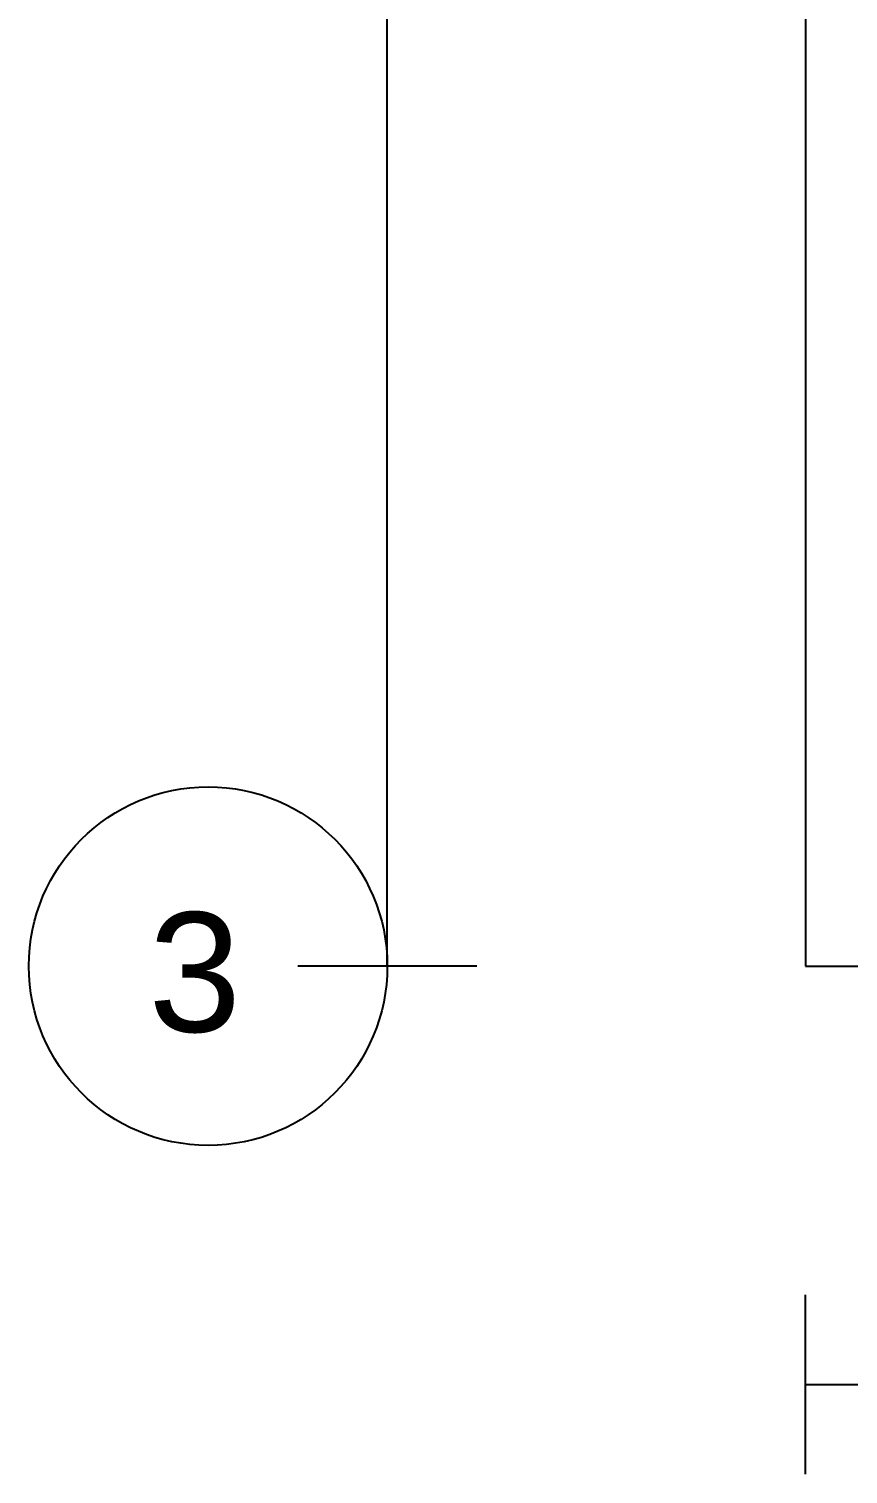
# Model space of a CAD drawing. Header units: millimetres. Extents: x 0 to 351840, y -132678 to 32417.
# Drawn here: x 2726.5 to 2740.21, y 107.5 to 131.68 of the extents above; entities that cross this region are included whole.
import ezdxf

# ---------------------------------------------------------------- set-up
doc = ezdxf.new("R2010")
doc.units = ezdxf.units.MM
doc.layers.add('AGPT-MARK', color=7, linetype='Continuous')
doc.layers.add('AGPT-ZONE', color=7, linetype='Continuous')
doc.styles.add('AGPT', font='arial.ttf')

msp = doc.modelspace()

# ---------------------------------------------------------------- linework, layer by layer
at = {"layer": 'AGPT-MARK'}
for points in [[(2732.5, 116), (2732.5, 159.2)], [(2734, 116), (2731, 116)], [(2739.5, 107.5), (2739.5, 110.5)], [(2739.5, 109), (2807.9, 109)]]:
    msp.add_lwpolyline(points, dxfattribs=at)
at = {"layer": 'AGPT-MARK', "color": 8}
for points in [[(2739.5, 131.2), (2739.5, 129.2)], [(2739.5, 127.2), (2739.5, 125.2)], [(2739.5, 123.2), (2739.5, 121.2)], [(2739.5, 119.2), (2739.5, 117.2)], [(2739.5, 116), (2741.5, 116)]]:
    msp.add_lwpolyline(points, dxfattribs=at)
at = {"layer": 'AGPT-MARK'}
msp.add_circle((2729.5, 116), 3, dxfattribs=at)
at = {"layer": 'AGPT-ZONE'}
msp.add_lwpolyline([(2739.5, 116), (2807.9, 116), (2807.9, 159.2), (2739.5, 159.2)], close=True, dxfattribs=at)

# ---------------------------------------------------------------- texts
at = {"layer": 'AGPT-MARK', "style": 'AGPT'}
msp.add_text('3', height=2, dxfattribs=at).set_placement((2728.5, 114.9))

doc.saveas('drawing.dxf')
